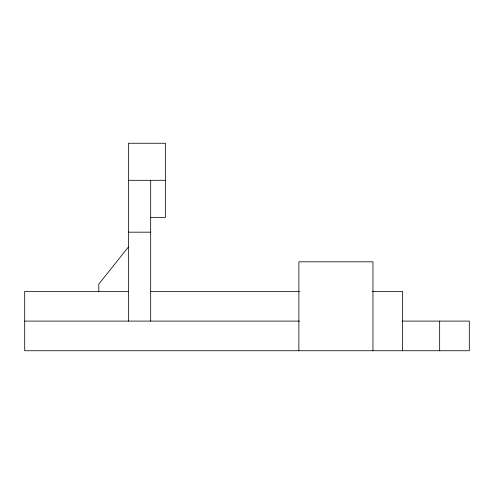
<?xml version="1.0" encoding="UTF-8"?>
<svg xmlns="http://www.w3.org/2000/svg" width="494" height="494" viewBox="0 0 494 494"><rect width="100%" height="100%" fill="white"/><g stroke="black" fill="none" stroke-linecap="round" stroke-linejoin="round"><path stroke-width="0.74" d="M128.44 247L98.8 284.05L98.8 291.46M128.44 180.31L165.49 180.31M150.67 217.36L165.49 217.36L165.49 143.26L128.44 143.26L128.44 321.1M128.44 232.18L150.67 232.18M128.44 291.46L24.7 291.46L24.7 350.74L469.3 350.74L469.3 321.1L402.184 321.1M150.67 291.46L299.469 291.46M372.562 291.46L402.61 291.46L402.61 350.74M24.7 321.1L299.469 321.1M439.66 321.1L439.66 350.74M372.97 350.74L372.97 261.82L298.87 261.82L298.87 350.74M150.67 180.31L150.67 321.1"/></g></svg>
